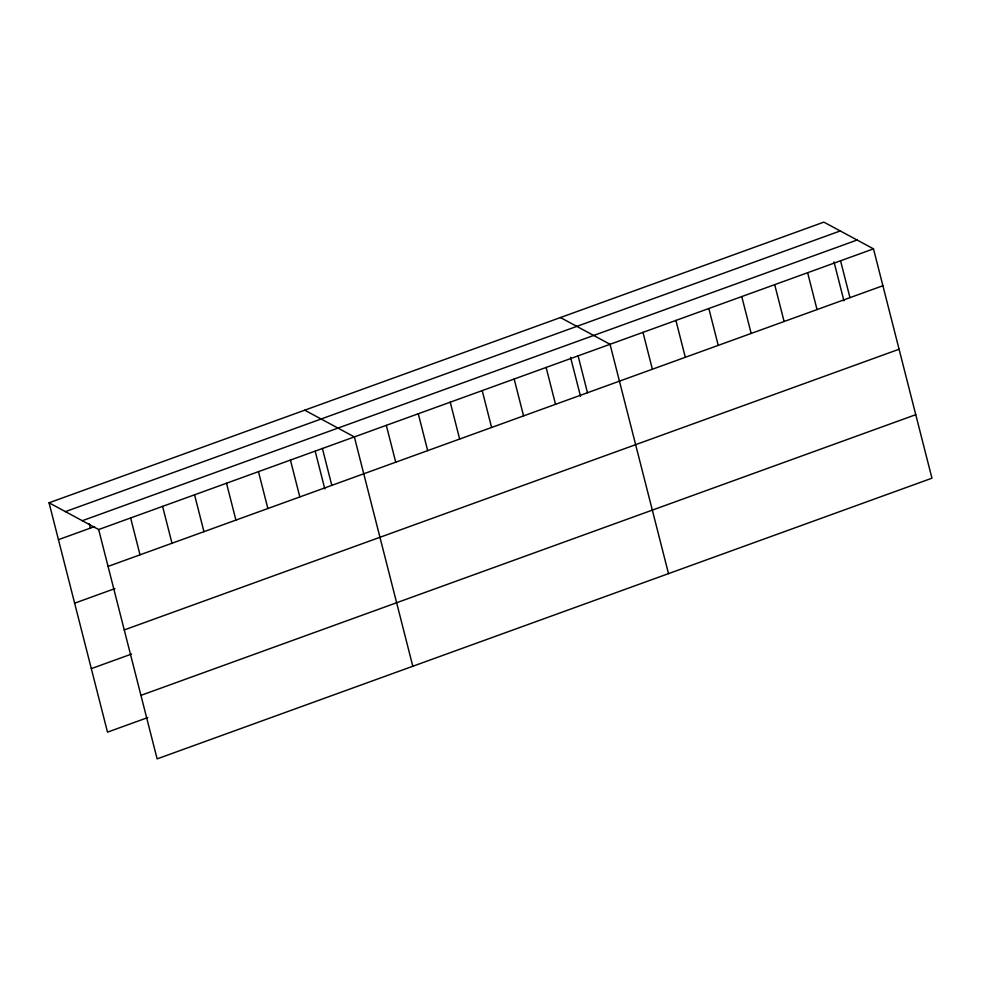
<?xml version="1.0" encoding="UTF-8"?>
<svg xmlns="http://www.w3.org/2000/svg" width="981" height="981" viewBox="0 0 981 981"><rect width="100%" height="100%" fill="white"/><g stroke="black" fill="none" stroke-linecap="round" stroke-linejoin="round"><path stroke-width="1.47" d="M49.05 502.799L823.868 222.123L873.495 248.855L931.95 478.201L157.132 758.877L98.664 529.544L49.05 502.799L107.505 732.145L147.812 717.552M65.42 511.628L840.251 230.94M82.294 520.715L857.112 240.026M58.443 539.673L94.581 526.589M98.664 529.544L873.495 248.855M108.069 566.405L882.888 285.729M74.642 603.192L114.936 588.588M124.256 629.925L899.074 349.236M91.319 668.625L131.613 654.033M140.933 695.37L915.764 414.681M560.433 317.55L610.047 344.282L668.515 573.627M304.735 410.181L354.362 436.913L412.817 666.258M840.558 260.787L849.963 297.648M834.009 261.878L843.942 300.848M807.633 272.706L817.026 309.579M774.696 284.637L784.101 321.51M741.771 296.569L751.164 333.442M708.846 308.5L718.239 345.373M675.909 320.431L685.314 357.292M642.984 332.363L652.377 369.224M578.091 355.87L587.484 392.731M570.562 357.305L580.507 396.287M546.135 367.446L555.528 404.319M514.167 379.022L523.572 415.895M482.211 390.597L491.604 427.471M450.242 402.173L459.648 439.047M418.286 413.761L427.679 450.622M386.318 425.337L395.723 462.21M322.406 448.489L331.799 485.362M315.244 451.383L324.809 488.906M290.437 460.064L299.83 496.938M258.481 471.653L267.874 508.514M226.513 483.228L235.918 520.102M194.557 494.804L203.95 531.677M162.588 506.38L171.994 543.253M130.632 517.956L140.025 554.829M89.283 523.67L90.411 528.097"/></g></svg>
